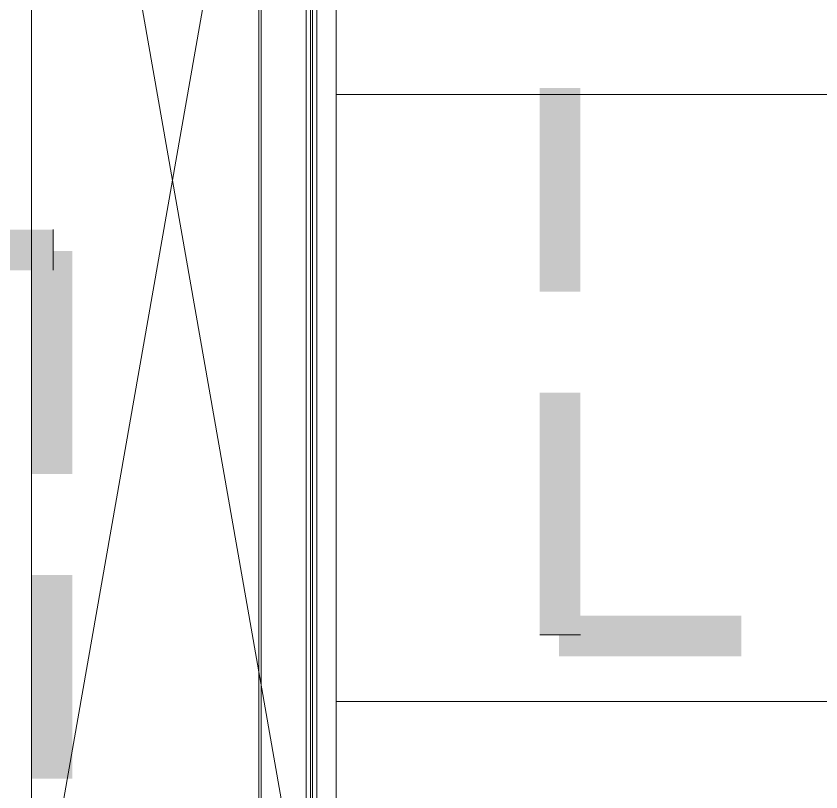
# Model space of a CAD drawing. Header units: millimetres. Extents: x 906 to 41302, y 848 to 28850.
# Drawn here: x 16121.3 to 16518.6, y 17354.4 to 17737.1 of the extents above; entities that cross this region are included whole.
import ezdxf

# ---------------------------------------------------------------- set-up
doc = ezdxf.new("R2010")
doc.units = ezdxf.units.MM
for name, color, linetype in [('PDF_X-단위세대$및$주동평면도$A-DOOR', 7, 'Continuous'), ('PDF_X-단위세대$및$주동평면도$A-FLOR-GRID', 7, 'Continuous'), ('PDF_X-단위세대$및$주동평면도$A-ST-AXIS-CEN', 7, 'Continuous'), ('PDF_X-단위세대$및$주동평면도$A-ST-AXIS-CEN-SUB', 7, 'Continuous')]:
    doc.layers.add(name, color=color, linetype=linetype)

msp = doc.modelspace()

# ---------------------------------------------------------------- linework, layer by layer
at = {"layer": 'PDF_X-단위세대$및$주동평면도$A-DOOR', "lineweight": 5}
msp.add_lwpolyline([(16274, 17965.22), (16283.53, 17968.39), (16288.82, 17973.69), (16287.76, 18061.53), (16283.53, 18066.82), (16274, 18069.99, -0.400381), (17100.32, 17244.22)], format="xyb", dxfattribs=at)
for points in [[(16129.01, 17260.37), (16129.01, 18052), (16269.77, 17250.84), (16269.77, 18061.53)], [(16241.19, 17328.1), (16241.19, 17985.33), (16242.25, 17985.33), (16242.25, 17328.1)], [(16242.25, 17985.33), (16242.25, 17328.1), (16266.59, 17328.1), (16266.59, 17985.33)], [(16242.25, 17328.1), (16242.25, 17985.33), (16266.59, 17985.33), (16266.59, 17328.1)], [(16266.59, 17328.1), (16266.59, 17985.33), (16267.65, 17985.33), (16267.65, 17328.1)]]:
    msp.add_lwpolyline(points, close=True, dxfattribs=at)
at = {"layer": 'PDF_X-단위세대$및$주동평면도$A-FLOR-GRID', "lineweight": 5}
for points in [[(18099.63, 18211.81), (18099.63, 17191.58), (16279.29, 17191.58), (16279.29, 18121.85), (16239.08, 18121.85), (16239.08, 18826.7), (17159.83, 18826.7), (17159.83, 18211.81), (18109.15, 18211.81)], [(18099.63, 17698.52), (16279.29, 17698.52)], [(18099.63, 17399.01), (16279.29, 17399.01)]]:
    msp.add_lwpolyline(points, dxfattribs=at)
at = {"layer": 'PDF_X-단위세대$및$주동평면도$A-ST-AXIS-CEN', "lineweight": 5}
msp.add_lwpolyline([(18144.08, 17241.32), (16264.48, 17241.32), (16264.48, 17746.14)], dxfattribs=at)
at = {"layer": 'PDF_X-단위세대$및$주동평면도$A-ST-AXIS-CEN-SUB', "lineweight": 0}
for points in [[(16139.59, 17611.74), (16139.59, 17631.84)], [(16379.84, 17431.82), (16399.94, 17431.82)]]:
    msp.add_lwpolyline(points, dxfattribs=at)
at = {"layer": 'PDF_X-단위세대$및$주동평면도$A-ST-AXIS-CEN-SUB', "transparency": 33554559}
for points in [[(16379.84, 17701.69), (16399.94, 17701.69), (16379.84, 17601.15)], [(16399.94, 17701.69), (16379.84, 17601.15), (16399.94, 17601.15)], [(16084.56, 17611.74), (16084.56, 17631.84), (16139.59, 17611.74)], [(16084.56, 17631.84), (16139.59, 17611.74), (16139.59, 17631.84)], [(16129.01, 17621.26), (16149.12, 17621.26), (16129.01, 17511.19)], [(16149.12, 17621.26), (16129.01, 17511.19), (16149.12, 17511.19)], [(16379.84, 17551.41), (16399.94, 17551.41), (16379.84, 17431.82)], [(16399.94, 17551.41), (16379.84, 17431.82), (16399.94, 17431.82)], [(16129.01, 17461.45), (16149.12, 17461.45), (16129.01, 17360.91)], [(16149.12, 17461.45), (16129.01, 17360.91), (16149.12, 17360.91)], [(16389.36, 17421.24), (16389.36, 17441.34), (16479.32, 17421.24)], [(16389.36, 17441.34), (16479.32, 17421.24), (16479.32, 17441.34)]]:
    msp.add_solid(points, dxfattribs=at)

doc.saveas('drawing.dxf')
